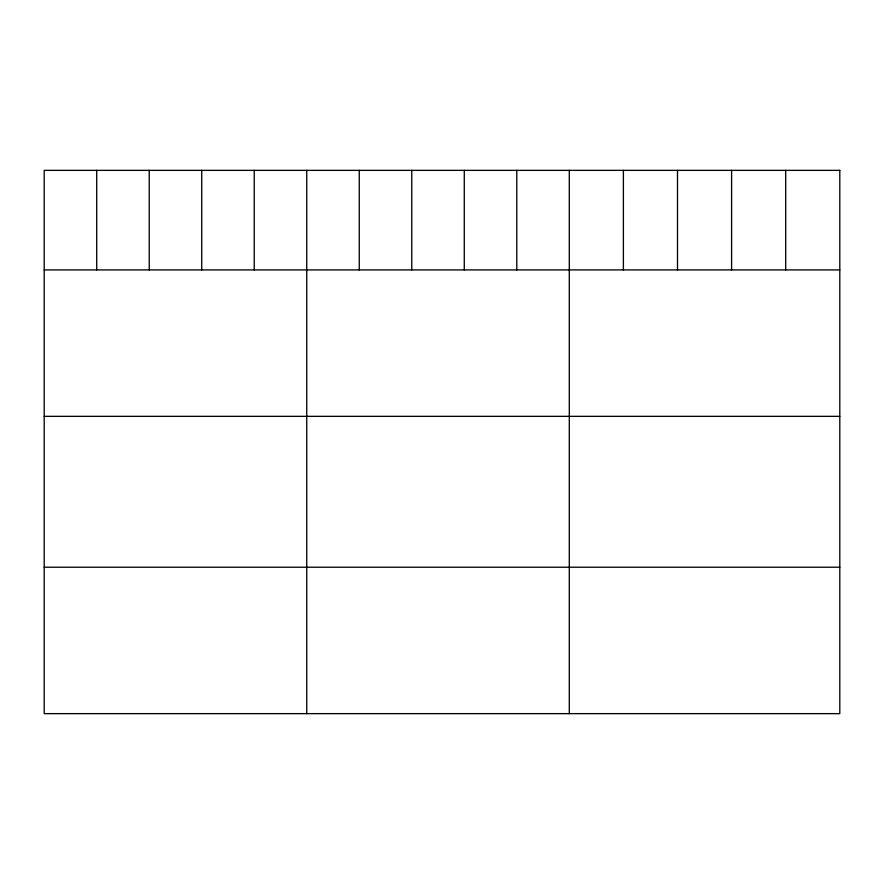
<?xml version="1.0" encoding="UTF-8"?>
<svg xmlns="http://www.w3.org/2000/svg" width="884" height="884" viewBox="0 0 884 884"><rect width="100%" height="100%" fill="white"/><g stroke="black" fill="none" stroke-linecap="round" stroke-linejoin="round"><path stroke-width="1.33" d="M44.2 269.918L839.8 269.918M44.2 416.342L839.8 416.342M44.2 567.219L839.8 567.219M785.699 170.358L785.699 269.918M731.598 170.358L731.598 269.918M677.498 170.358L677.498 269.918M623.397 170.358L623.397 269.918M569.296 170.358L569.296 713.642M516.786 170.358L516.786 269.918M464.277 170.358L464.277 269.918M411.767 170.358L411.767 269.918M359.258 170.358L359.258 269.918M306.748 170.358L306.748 713.642M254.238 170.358L254.238 269.918M201.729 170.358L201.729 269.918M149.219 170.358L149.219 269.918M96.71 170.358L96.71 269.918M839.8 170.358L44.2 170.358L44.2 713.642L839.8 713.642L839.8 170.358"/></g></svg>
